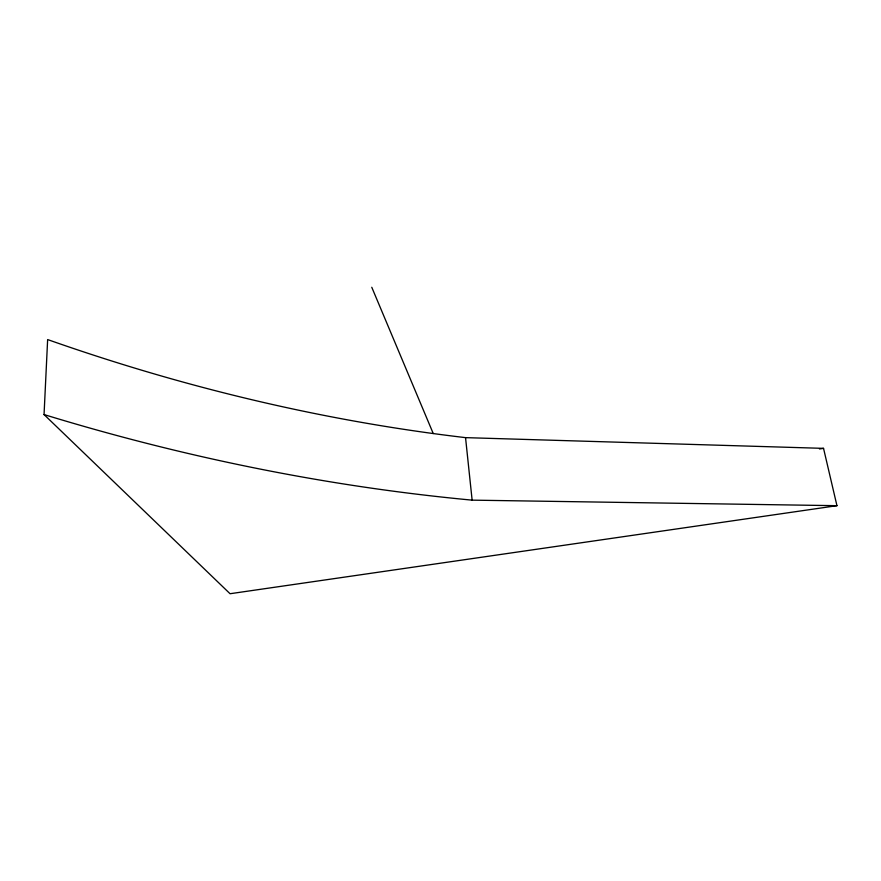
<?xml version="1.0" encoding="UTF-8"?>
<svg xmlns="http://www.w3.org/2000/svg" width="881" height="881" viewBox="0 0 881 881"><rect width="100%" height="100%" fill="white"/><g stroke="black" fill="none" stroke-linecap="round" stroke-linejoin="round"><path stroke-width="1.32" d="M44.05 414.566L47.64 339.57C182.852 387.222 323.107 420.909 465.542 437.637L823.537 448.363L836.95 505.683L230.062 593.728L44.05 414.566C183.435 457.195 326.972 486.499 472.128 500.144L836.95 505.683M819.462 448.969L823.537 448.363M371.771 287.272L433.243 433.54M465.542 437.637L472.128 500.144"/></g></svg>
